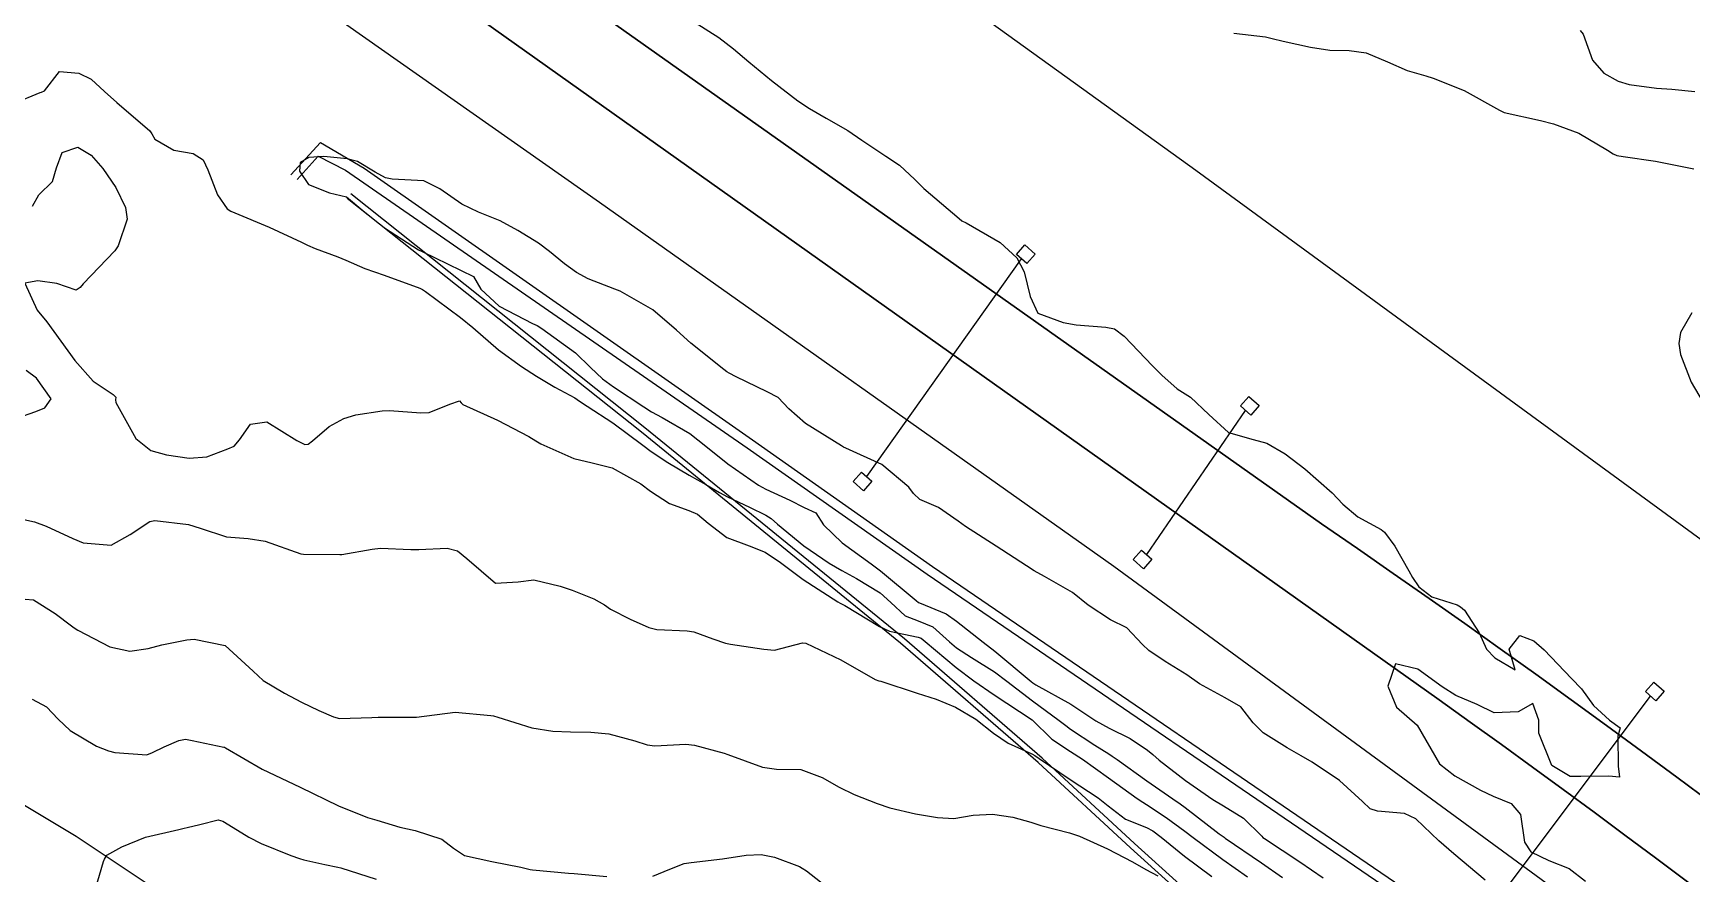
# Model space of a CAD drawing. Header units: metres. Extents: x 318500 to 325275, y 7408834 to 7428799.
# Drawn here: x 322367.8 to 322454.1, y 7422023 to 7422066.6 of the extents above; entities that cross this region are included whole.
import ezdxf

# ---------------------------------------------------------------- set-up
doc = ezdxf.new("R2010")
doc.units = ezdxf.units.M
doc.header["$MEASUREMENT"] = 0
for name, color, linetype in [('Canaleta de Drenagem', 151, 'Continuous'), ('Curvas de Nivel 1m', 11, 'Continuous'), ('Curvas de Nivel 5m', 15, 'Continuous'), ('Divisas', 45, 'Continuous'), ('Linha Férrea', 20, 'Continuous'), ('Pórticos', 45, 'Continuous'), ('Vias Primárias', 230, 'Continuous')]:
    doc.layers.add(name, color=color, linetype=linetype)

msp = doc.modelspace()

# ---------------------------------------------------------------- linework, layer by layer
at = {"layer": 'Canaleta de Drenagem'}
for points in [[(322381.226, 7422059.275), (322382.779, 7422060.955), (322385.039, 7422059.628), (322405.231, 7422045.5), (322414.59, 7422038.93), (322440.083, 7422021.545), (322456.521, 7422008.88), (322474.082, 7421994.161), (322490.196, 7421979.952), (322498.771, 7421971.349), (322500, 7421970.052), (322506.891, 7421963.045), (322523.56, 7421944.731), (322530.627, 7421936.83), (322549.88, 7421913.397), (322558.34, 7421903.468), (322565.402, 7421894.751), (322584.932, 7421870.004), (322585.526, 7421869.806), (322588.813, 7421864.996)], [(322381.558, 7422059.027), (322382.646, 7422060.243), (322384.077, 7422059.521), (322404.944, 7422045.091), (322414.305, 7422038.519), (322439.79, 7422021.14)], [(322435.174, 7422015.418), (322425.078, 7422024.536), (322420.28, 7422028.966), (322413.123, 7422035.169), (322399.638, 7422046.137), (322384.341, 7422058.279)], [(322588.407, 7421864.704), (322585.208, 7421869.385), (322584.632, 7421869.578), (322571.924, 7421885.679), (322566.237, 7421885.778), (322559.258, 7421892.904), (322548.472, 7421903.043), (322540.222, 7421910.886), (322530.195, 7421920.707), (322517.263, 7421934.871), (322504.524, 7421949.729), (322494.843, 7421959.645), (322479.502, 7421974.917), (322470.11, 7421983.45), (322460.314, 7421991.771), (322445.265, 7422005.451), (322434.97, 7422015.198), (322424.875, 7422024.315), (322420.08, 7422028.742), (322412.93, 7422034.939), (322399.45, 7422045.903), (322384.154, 7422058.044)]]:
    msp.add_lwpolyline(points, dxfattribs=at)
at = {"layer": 'Curvas de Nivel 1m', "flags": 128}
for points, elevation in [([(322402.25, 7422067.19), (322403.484, 7422066.413), (322404.237, 7422065.826), (322405.031, 7422065.152), (322406.216, 7422064.181), (322407.588, 7422063.119), (322408.194, 7422062.715), (322409.066, 7422062.218), (322410.177, 7422061.572), (322410.905, 7422061.073), (322412.162, 7422060.239), (322412.876, 7422059.769), (322413.672, 7422059.037), (322414.143, 7422058.563), (322415.967, 7422057.002), (322416.118, 7422056.891), (322416.332, 7422056.783), (322418.102, 7422055.761), (322418.977, 7422054.967), (322419.353, 7422054.231), (322419.657, 7422052.956), (322420.057, 7422052.085), (322421.371, 7422051.61), (322422.049, 7422051.487), (322423.591, 7422051.36), (322424.046, 7422051.269), (322424.543, 7422050.892), (322426.017, 7422049.358), (322426.502, 7422048.863), (322427.309, 7422048.156), (322427.999, 7422047.728), (322428.948, 7422046.83), (322429.976, 7422045.885), (322431.25, 7422045.522), (322431.968, 7422045.334), (322432.913, 7422044.78), (322433.948, 7422043.994), (322435.367, 7422042.746), (322435.924, 7422042.155), (322436.691, 7422041.502), (322437.911, 7422040.848), (322438.09, 7422040.708), (322438.623, 7422039.979), (322439.351, 7422038.695), (322439.533, 7422038.35), (322439.872, 7422037.869), (322440.546, 7422037.353), (322441.863, 7422036.925), (322442.04, 7422036.836), (322442.24, 7422036.654), (322442.999, 7422035.486), (322443.385, 7422034.637), (322443.823, 7422034.18), (322444.873, 7422033.56), (322444.57, 7422034.623), (322445.124, 7422035.334), (322445.837, 7422035.055), (322446.378, 7422034.602), (322447.808, 7422033.101), (322448.315, 7422032.572), (322448.939, 7422031.71), (322449.784, 7422030.945), (322450.325, 7422030.545), (322450.204, 7422030.116), (322450.225, 7422028.545), (322450.303, 7422027.983), (322449.742, 7422028.034), (322448.296, 7422028.017), (322447.741, 7422028.008), (322446.774, 7422028.59), (322446.11, 7422030.27), (322446.104, 7422030.605), (322446.11, 7422030.932), (322445.792, 7422031.807), (322445.032, 7422031.374), (322443.787, 7422031.33), (322442.893, 7422031.746), (322441.796, 7422032.224), (322441.074, 7422032.667), (322439.814, 7422033.595), (322438.651, 7422033.864), (322438.255, 7422032.703), (322438.71, 7422031.617), (322439.78, 7422030.68), (322440.941, 7422028.668), (322441.741, 7422028.048), (322443.066, 7422027.304), (322443.725, 7422026.986), (322444.665, 7422026.616), (322445.151, 7422026.046), (322445.368, 7422024.605), (322445.693, 7422024.108), (322446.623, 7422023.653), (322447.68, 7422023.241), (322448.523, 7422022.567)], 748), ([(322430.248, 7422066.642), (322431.898, 7422066.447), (322432.246, 7422066.363), (322432.815, 7422066.214), (322434.241, 7422065.911), (322435.233, 7422065.748), (322436.24, 7422065.728), (322437.128, 7422065.616), (322438.234, 7422065.144), (322439.253, 7422064.7), (322440.226, 7422064.414), (322440.607, 7422064.301), (322442.215, 7422063.65), (322444.061, 7422062.632), (322444.199, 7422062.557), (322444.309, 7422062.518), (322446.192, 7422062.09), (322446.867, 7422061.923), (322448.183, 7422061.437), (322449.673, 7422060.557), (322449.975, 7422060.36), (322450.167, 7422060.285), (322450.49, 7422060.224), (322452.164, 7422059.979), (322453.384, 7422059.734), (322454.161, 7422059.586)], 747), ([(322448.253, 7422066.779), (322448.412, 7422066.578), (322448.902, 7422065.236), (322449.487, 7422064.561), (322450.224, 7422064.146), (322450.805, 7422063.96), (322452.219, 7422063.771), (322453.013, 7422063.723), (322454.216, 7422063.598)], 746), ([(322366.857, 7422062.993), (322368.199, 7422063.554), (322368.269, 7422063.569), (322368.422, 7422063.638), (322369.199, 7422064.641), (322370.209, 7422064.55), (322370.843, 7422064.247), (322371.546, 7422063.6), (322372.192, 7422063.031), (322373.9, 7422061.564), (322374.006, 7422061.4), (322374.166, 7422061.127), (322375.147, 7422060.563), (322376.158, 7422060.388), (322376.674, 7422060.051), (322376.913, 7422059.529), (322377.417, 7422058.235), (322377.922, 7422057.513), (322378.118, 7422057.386), (322378.319, 7422057.305), (322380.106, 7422056.554), (322381.79, 7422055.767), (322382.092, 7422055.621), (322382.5, 7422055.454), (322383.671, 7422055.022), (322384.084, 7422054.842), (322385.078, 7422054.413), (322386.077, 7422054.062), (322387.942, 7422053.381), (322388.069, 7422053.322), (322388.23, 7422053.215), (322390.048, 7422051.861), (322390.698, 7422051.34), (322392.023, 7422050.178), (322393.219, 7422049.308), (322394.005, 7422048.815), (322394.962, 7422048.248), (322395.994, 7422047.682), (322396.244, 7422047.518), (322396.638, 7422047.26), (322397.977, 7422046.394), (322399.525, 7422045.224), (322399.955, 7422044.901), (322400.819, 7422044.334), (322401.937, 7422043.665), (322402.795, 7422043.177), (322403.521, 7422042.761), (322403.924, 7422042.543), (322405.067, 7422042), (322405.914, 7422041.586), (322406.192, 7422041.415), (322406.523, 7422041.131), (322407.893, 7422039.992), (322409.219, 7422039.09), (322409.874, 7422038.711), (322410.634, 7422038.307), (322411.857, 7422037.557), (322412.419, 7422037.051), (322413.169, 7422036.365), (322413.841, 7422036.109), (322414.605, 7422035.786), (322415.461, 7422035.006), (322415.825, 7422034.69), (322416.619, 7422034.191), (322417.807, 7422033.452), (322418.454, 7422032.97), (322419.785, 7422031.951), (322421.168, 7422030.929), (322421.51, 7422030.667), (322421.766, 7422030.481), (322423.021, 7422029.643), (322423.753, 7422029.19), (322423.93, 7422029.076), (322424.19, 7422028.893), (322425.734, 7422027.793), (322427.087, 7422026.849), (322427.461, 7422026.587), (322427.716, 7422026.396), (322429.482, 7422025.042), (322429.701, 7422024.891), (322429.741, 7422024.86), (322429.802, 7422024.818), (322431.681, 7422023.531), (322432.774, 7422022.773)], 749), ([(322443.322, 7422022.635), (322441.69, 7422023.992), (322440.913, 7422024.668), (322439.711, 7422025.817), (322439.12, 7422026.095), (322437.715, 7422026.21), (322437.337, 7422026.336), (322436.946, 7422026.722), (322435.736, 7422027.802), (322434.322, 7422028.754), (322433.755, 7422029.096), (322433.03, 7422029.502), (322431.772, 7422030.284), (322431.255, 7422030.798), (322430.614, 7422031.633), (322429.793, 7422032.096), (322428.464, 7422032.833), (322427.807, 7422033.298), (322426.682, 7422033.992), (322425.825, 7422034.552), (322425.496, 7422034.875), (322424.694, 7422035.743), (322423.843, 7422036.159), (322422.67, 7422036.912), (322421.86, 7422037.578), (322420.402, 7422038.412), (322419.876, 7422038.697), (322419.476, 7422038.956), (322417.895, 7422039.988), (322416.295, 7422040.996), (322415.913, 7422041.287), (322414.903, 7422041.998), (322413.924, 7422042.41), (322413.601, 7422042.709), (322413.36, 7422043.039), (322411.947, 7422044.22), (322410.089, 7422045.079), (322409.961, 7422045.13), (322409.851, 7422045.192), (322407.979, 7422046.35), (322407.125, 7422047.123), (322406.563, 7422047.699), (322405.999, 7422048), (322404.378, 7422048.784), (322404.008, 7422048.969), (322403.889, 7422049.042), (322403.744, 7422049.164), (322402.03, 7422050.535), (322401.276, 7422051.201), (322400.056, 7422052.266), (322398.347, 7422053.237), (322398.071, 7422053.338), (322396.681, 7422053.866), (322396.079, 7422054.196), (322395.45, 7422054.646), (322394.678, 7422055.291), (322394.096, 7422055.718), (322393.035, 7422056.382), (322392.114, 7422056.887), (322390.982, 7422057.337), (322390.126, 7422057.752), (322388.967, 7422058.538), (322388.144, 7422058.958), (322386.498, 7422059.044), (322386.146, 7422059.117), (322385.612, 7422059.408), (322384.699, 7422059.966), (322384.157, 7422060.1), (322382.943, 7422060.234), (322382.157, 7422060.174), (322381.711, 7422059.908), (322381.689, 7422059.465), (322382.14, 7422058.777), (322383.239, 7422058.337), (322384.13, 7422058.129), (322384.97, 7422057.417), (322386.107, 7422056.518), (322387.863, 7422055.382), (322388.089, 7422055.267), (322389.366, 7422054.643), (322390.079, 7422054.297), (322390.725, 7422053.989), (322391.11, 7422053.334), (322392.057, 7422052.452), (322393.794, 7422051.552), (322394.042, 7422051.443), (322394.27, 7422051.297), (322396.021, 7422050.017), (322396.811, 7422049.258), (322397.426, 7422048.671), (322398, 7422048.261), (322399.581, 7422047.224), (322399.986, 7422046.959), (322400.529, 7422046.664), (322401.97, 7422045.837), (322402.805, 7422045.177), (322403.947, 7422044.263), (322405.541, 7422043.144), (322405.928, 7422042.947), (322407.171, 7422042.37), (322407.919, 7422041.991), (322408.524, 7422041.709), (322408.921, 7422041.095), (322409.896, 7422040.147), (322411.391, 7422039.065), (322411.874, 7422038.691), (322413.732, 7422037.152), (322413.85, 7422037.056), (322413.914, 7422037.029), (322415.295, 7422036.459), (322415.841, 7422036.088), (322417.213, 7422034.986), (322417.823, 7422034.524), (322419.714, 7422032.951), (322419.799, 7422032.884), (322419.964, 7422032.781), (322421.783, 7422031.776), (322423.077, 7422030.907), (322423.766, 7422030.528), (322424.865, 7422029.987), (322425.755, 7422029.386), (322426.045, 7422029.156), (322426.371, 7422028.861), (322427.735, 7422027.812), (322429.152, 7422026.826), (322429.717, 7422026.49), (322430.761, 7422025.854), (322431.701, 7422024.919), (322431.761, 7422024.849), (322431.842, 7422024.788), (322433.682, 7422023.581), (322434.9, 7422022.748)], 748), ([(322454.064, 7422052.097), (322453.477, 7422051.08), (322453.384, 7422050.51), (322453.473, 7422049.947), (322454.02, 7422048.5), (322455.213, 7422046.482)], 747), ([(322365.91, 7422041.67), (322367.904, 7422041.25), (322368.513, 7422041.022), (322369.891, 7422040.381), (322370.429, 7422040.152), (322371.887, 7422040.028), (322372.879, 7422040.592), (322373.906, 7422041.263), (322374.155, 7422041.309), (322375.904, 7422041.108), (322376.516, 7422040.915), (322377.894, 7422040.467), (322379.012, 7422040.375), (322379.891, 7422040.246), (322381.752, 7422039.591), (322381.882, 7422039.563), (322383.77, 7422039.544), (322383.882, 7422039.55), (322385.461, 7422039.832), (322385.887, 7422039.872), (322387.464, 7422039.807), (322387.886, 7422039.807), (322389.36, 7422039.885), (322389.886, 7422039.743), (322390.379, 7422039.343), (322391.861, 7422038.055), (322393.049, 7422038.121), (322393.864, 7422038.231), (322395.237, 7422037.902), (322395.856, 7422037.688), (322396.984, 7422037.253), (322397.537, 7422036.935), (322397.845, 7422036.716), (322398.874, 7422036.195), (322399.835, 7422035.761), (322400.264, 7422035.643), (322401.834, 7422035.576), (322402.176, 7422035.528), (322403.168, 7422035.17), (322403.827, 7422034.944), (322404.089, 7422034.895), (322405.822, 7422034.625), (322406.375, 7422034.579), (322407.828, 7422034.955), (322407.993, 7422034.942), (322409.815, 7422034.07), (322411.607, 7422033.062), (322411.799, 7422032.989), (322411.898, 7422032.959), (322413.79, 7422032.339), (322414.768, 7422032.032), (322415.779, 7422031.624), (322416.845, 7422030.989), (322417.763, 7422030.27), (322418.526, 7422029.737), (322419.752, 7422029.186), (322419.905, 7422029.102), (322420.137, 7422028.944), (322421.734, 7422027.864), (322423.199, 7422026.905), (322423.716, 7422026.483), (322424.623, 7422025.8), (322425.705, 7422025.364), (322426.037, 7422025.199), (322426.469, 7422024.858), (322427.686, 7422023.879), (322429.112, 7422022.826)], 751), ([(322367.425, 7422037.226), (322367.845, 7422037.186), (322368.979, 7422036.489), (322369.832, 7422035.84), (322369.96, 7422035.746), (322370.156, 7422035.615), (322371.818, 7422034.759), (322372.865, 7422034.524), (322373.817, 7422034.663), (322374.518, 7422034.854), (322375.824, 7422035.107), (322376.209, 7422035.15), (322377.82, 7422034.825), (322379.273, 7422033.488), (322379.793, 7422033.005), (322380.909, 7422032.343), (322381.776, 7422031.872), (322382.689, 7422031.446), (322383.45, 7422031.118), (322383.766, 7422031.031), (322385.432, 7422031.071), (322385.767, 7422031.1), (322386.062, 7422031.102), (322387.767, 7422031.09), (322389.77, 7422031.35), (322391.634, 7422031.187), (322391.768, 7422031.165), (322391.995, 7422031.09), (322393.762, 7422030.537), (322394.845, 7422030.368), (322395.761, 7422030.331), (322396.831, 7422030.324), (322397.76, 7422030.238), (322399.115, 7422029.868), (322399.754, 7422029.658), (322400.155, 7422029.615), (322401.755, 7422029.695), (322402.217, 7422029.646), (322403.751, 7422029.226), (322403.95, 7422029.158), (322405.74, 7422028.502), (322406.477, 7422028.391), (322407.739, 7422028.372), (322408.856, 7422027.97), (322409.726, 7422027.458), (322410.512, 7422027.072), (322411.713, 7422026.615), (322412.368, 7422026.392), (322413.706, 7422026.071), (322414.837, 7422025.879), (322415.702, 7422025.833), (322416.698, 7422025.997), (322417.706, 7422026.065), (322418.77, 7422025.898), (322419.7, 7422025.638), (322420.221, 7422025.465), (322421.702, 7422025.087), (322422.234, 7422024.915), (322423.69, 7422024.263), (322424.98, 7422023.581), (322425.675, 7422023.188), (322426.301, 7422022.861)], 752), ([(322367.776, 7422032.033), (322368.529, 7422031.629), (322369.137, 7422030.992), (322369.758, 7422030.406), (322371.127, 7422029.596), (322371.746, 7422029.344), (322372.074, 7422029.256), (322373.744, 7422029.138), (322374.047, 7422029.255), (322374.64, 7422029.551), (322375.413, 7422029.883), (322375.754, 7422029.948), (322376.109, 7422029.891), (322377.75, 7422029.54), (322377.777, 7422029.536), (322377.826, 7422029.509), (322379.734, 7422028.402), (322381.72, 7422027.46), (322383.706, 7422026.481), (322385.223, 7422025.881), (322385.695, 7422025.737), (322386.893, 7422025.388), (322387.688, 7422025.203), (322389.087, 7422024.762), (322389.679, 7422024.295), (322390.249, 7422023.915), (322391.673, 7422023.595), (322393.187, 7422023.305), (322393.668, 7422023.19), (322393.796, 7422023.17), (322395.666, 7422022.999), (322395.962, 7422022.969), (322397.664, 7422022.811)], 753), ([(322371.069, 7422022.176), (322371.489, 7422023.592), (322371.536, 7422023.726), (322371.673, 7422023.926), (322372.452, 7422024.352), (322373.683, 7422024.862), (322375.404, 7422025.252), (322375.688, 7422025.329), (322375.846, 7422025.371), (322376.508, 7422025.522), (322377.444, 7422025.764), (322377.693, 7422025.69), (322378.003, 7422025.505), (322379.048, 7422024.854), (322379.68, 7422024.527), (322381.227, 7422023.912), (322381.673, 7422023.755), (322381.905, 7422023.689), (322382.989, 7422023.44), (322383.668, 7422023.301), (322383.822, 7422023.273), (322385.659, 7422022.679)], 754), ([(322400.047, 7422022.831), (322400.929, 7422023.201), (322401.673, 7422023.493), (322402.032, 7422023.543), (322403.676, 7422023.742), (322404.894, 7422023.931), (322405.678, 7422023.957), (322406.379, 7422023.831), (322407.672, 7422023.334), (322407.817, 7422023.254), (322408.029, 7422023.105), (322409.652, 7422021.851)], 753)]:
    msp.add_lwpolyline(points, dxfattribs=dict(at, elevation=elevation))
at = {"layer": 'Curvas de Nivel 5m', "elevation": 750, "flags": 128}
for points in [[(322367.803, 7422057.645), (322368.126, 7422058.237), (322368.838, 7422058.928), (322369.045, 7422059.631), (322369.346, 7422060.44), (322370.161, 7422060.705), (322370.845, 7422060.298), (322371.457, 7422059.6), (322372.135, 7422058.613), (322372.639, 7422057.582), (322372.715, 7422056.977), (322372.254, 7422055.588), (322372.087, 7422055.319), (322370.432, 7422053.615), (322370.271, 7422053.412), (322370.065, 7422053.282), (322369.068, 7422053.63), (322368.071, 7422053.767), (322367.402, 7422053.65), (322368.049, 7422052.249), (322368.541, 7422051.635), (322370.01, 7422049.62), (322370.949, 7422048.555), (322371.993, 7422047.862), (322372.127, 7422047.724), (322372.107, 7422047.588), (322372.13, 7422047.446), (322373.169, 7422045.572), (322373.951, 7422044.956), (322374.769, 7422044.731), (322375.945, 7422044.551), (322376.858, 7422044.615), (322377.953, 7422045.035), (322378.285, 7422045.175), (322378.553, 7422045.501), (322379.141, 7422046.324), (322379.974, 7422046.441), (322381.535, 7422045.464), (322381.957, 7422045.262), (322382.131, 7422045.284), (322382.352, 7422045.454), (322383.22, 7422046.193), (322383.978, 7422046.607), (322384.602, 7422046.8), (322385.984, 7422047.019), (322386.355, 7422047.025), (322387.983, 7422046.901), (322388.427, 7422046.93), (322389.5, 7422047.357), (322389.992, 7422047.527), (322390.078, 7422047.435), (322390.179, 7422047.347), (322391.978, 7422046.535), (322393.594, 7422045.675), (322393.962, 7422045.451), (322394.232, 7422045.296), (322395.949, 7422044.536), (322396.89, 7422044.312), (322397.942, 7422044.052), (322399.431, 7422043.225), (322399.926, 7422042.84), (322400.909, 7422042.194), (322401.917, 7422041.841), (322402.369, 7422041.638), (322402.932, 7422041.175), (322403.899, 7422040.432), (322405.047, 7422039.994), (322405.888, 7422039.665), (322406.687, 7422039.128), (322407.867, 7422038.25), (322409.672, 7422037.083), (322409.783, 7422037.015), (322409.849, 7422036.981), (322410.026, 7422036.901), (322411.837, 7422035.801), (322412.349, 7422035.566), (322413.832, 7422035.258), (322413.999, 7422035.195), (322414.206, 7422035.024), (322415.81, 7422033.674), (322416.738, 7422032.991), (322417.789, 7422032.257), (322419.77, 7422030.95), (322420.786, 7422029.96), (322421.754, 7422029.318), (322422.391, 7422028.914), (322423.736, 7422027.95), (322425.227, 7422026.877), (322425.52, 7422026.675), (322425.717, 7422026.554), (322426.74, 7422025.884), (322427.703, 7422025.172), (322428.143, 7422024.836), (322429.683, 7422023.707), (322430.966, 7422022.801)], [(322366.992, 7422046.637), (322367.98, 7422046.975), (322368.447, 7422047.172), (322368.779, 7422047.632), (322368.001, 7422048.71), (322367.463, 7422049.106)]]:
    msp.add_lwpolyline(points, dxfattribs=at)
at = {"layer": 'Divisas'}
for points in [[(322484.983, 7422018.169), (322466.331, 7422031.704), (322428.274, 7422059.506), (322390.128, 7422086.967), (322380.695, 7422091.621), (322366.141, 7422099.664), (322334.829, 7422120.705), (322336.899, 7422122.99), (322291.497, 7422164.12), (322264.321, 7422192.125), (322257.411, 7422201.531), (322254.066, 7422207.194), (322252.371, 7422208.988), (322236.71, 7422229.822), (322218.899, 7422254.343), (322208.335, 7422271.993)], [(322379.634, 7422018.524), (322370.068, 7422024.893), (322364.2, 7422028.418), (322355.706, 7422034.66), (322340.408, 7422045.859), (322328.886, 7422054.877), (322316.132, 7422065.293), (322308.997, 7422070.805), (322293.129, 7422083.692), (322287.486, 7422088.694), (322267.05, 7422106.272), (322259.896, 7422112.703), (322280.636, 7422133.377), (322257.89, 7422148.633), (322240.998, 7422163.761), (322227.142, 7422181.34), (322210.616, 7422200.757)]]:
    msp.add_lwpolyline(points, dxfattribs=at)
at = {"layer": 'Linha Férrea'}
for points in [[(322143.825, 7422393.254, 0.177055), (322348.62, 7422102.056), (322434.806, 7422041.149, -0.110991), (322629.993, 7421830.678), (322682.61, 7421743.599), (322746.773, 7421641.593), (322762.264, 7421616.034), (322784.09, 7421580.598, 0.089131), (322895.412, 7421449.131), (322994.737, 7421367.338, -0.08158), (323134.171, 7421212.836), (323192.504, 7421114.159, 0.09806), (323348.116, 7420944.919), (323507.932, 7420825.984), (323699.619, 7420681.705), (323733.067, 7420655.668, -0.104587), (323843.705, 7420529.863, -0.339852), (323771.4, 7420065.587)], [(323771.4, 7420065.587, 0.339852), (323843.705, 7420529.863, 0.104587), (323733.067, 7420655.668), (323699.619, 7420681.705), (323507.932, 7420825.984), (323348.116, 7420944.919, -0.09806), (323192.504, 7421114.159), (323134.171, 7421212.836, 0.08158), (322994.737, 7421367.338), (322895.412, 7421449.131, -0.089131), (322784.09, 7421580.598), (322762.264, 7421616.034), (322746.773, 7421641.593), (322682.61, 7421743.599), (322629.993, 7421830.678, 0.110991), (322434.806, 7422041.149), (322348.62, 7422102.056, -0.177055), (322143.825, 7422393.254)], [(322140.246, 7422392.292, 0.177815), (322346.493, 7422099.021), (322440.925, 7422031.999, -0.098061), (322613.888, 7421848.216), (322683.948, 7421733.892), (322746.506, 7421634.335), (322780.475, 7421578.692, 0.094269), (322901.272, 7421438.87), (322999.189, 7421358.366, -0.08072), (323136.386, 7421201.409), (323184.599, 7421119.369, 0.102464), (323355.759, 7420933.913), (323510.091, 7420819.318), (323694.288, 7420680.697, -0.007988), (323738.117, 7420646.682, -0.098634), (323840.146, 7420527.887, -0.339824), (323768.602, 7420068.543)], [(323768.602, 7420068.543, 0.339824), (323840.146, 7420527.887, 0.098634), (323738.117, 7420646.682, 0.007988), (323694.288, 7420680.697), (323510.091, 7420819.318), (323355.759, 7420933.913, -0.102464), (323184.599, 7421119.369), (323136.386, 7421201.409, 0.08072), (322999.189, 7421358.366), (322901.272, 7421438.87, -0.094269), (322780.475, 7421578.692), (322746.506, 7421634.335), (322683.948, 7421733.892), (322613.888, 7421848.216, 0.098061), (322440.925, 7422031.999), (322346.493, 7422099.021, -0.177815), (322140.246, 7422392.292)]]:
    msp.add_lwpolyline(points, format="xyb", dxfattribs=at)
msp.add_lwpolyline([(322614.029, 7421839.324), (322604.366, 7421851.933), (322591.551, 7421868.533), (322575.895, 7421888.382), (322565.288, 7421902.036), (322554.576, 7421915.586), (322543.968, 7421928.715), (322533.671, 7421940.906), (322526.219, 7421949.403), (322514.557, 7421962.641), (322502.785, 7421974.835), (322494.913, 7421982.493), (322481.041, 7421994.999), (322475.163, 7422000), (322460.278, 7422012.376), (322424.009, 7422038.929), (322397.269, 7422057.831), (322367.063, 7422079.046), (322339.861, 7422097.932), (322331.217, 7422104.23)], dxfattribs=at)
at = {"layer": 'Pórticos'}
for points in [[(322411.165, 7422043.592), (322419.214, 7422054.902)], [(322425.723, 7422039.542), (322430.864, 7422047.029)], [(322443.472, 7422020.951), (322451.915, 7422032.186)]]:
    msp.add_lwpolyline(points, dxfattribs=at)
for points in [[(322419.481, 7422054.663), (322418.946, 7422055.14), (322419.386, 7422055.633), (322419.921, 7422055.156)], [(322431.131, 7422046.791), (322430.596, 7422047.268), (322431.036, 7422047.761), (322431.571, 7422047.284)], [(322410.993, 7422042.86), (322410.458, 7422043.338), (322410.898, 7422043.831), (322411.433, 7422043.353)], [(322425.551, 7422038.811), (322425.016, 7422039.288), (322425.456, 7422039.781), (322425.991, 7422039.304)], [(322452.183, 7422031.947), (322451.648, 7422032.425), (322452.087, 7422032.917), (322452.622, 7422032.44)]]:
    msp.add_lwpolyline(points, close=True, dxfattribs=at)
at = {"layer": 'Vias Primárias'}
for points in [[(323715.644, 7420145.548, 0), (323709.04, 7420132.939)], [(323831.088, 7420001.787, 0), (323833.844, 7420008.443, 0.220888)]]:
    msp.add_lwpolyline(points, format="xyb", dxfattribs=at)

doc.saveas('drawing.dxf')
